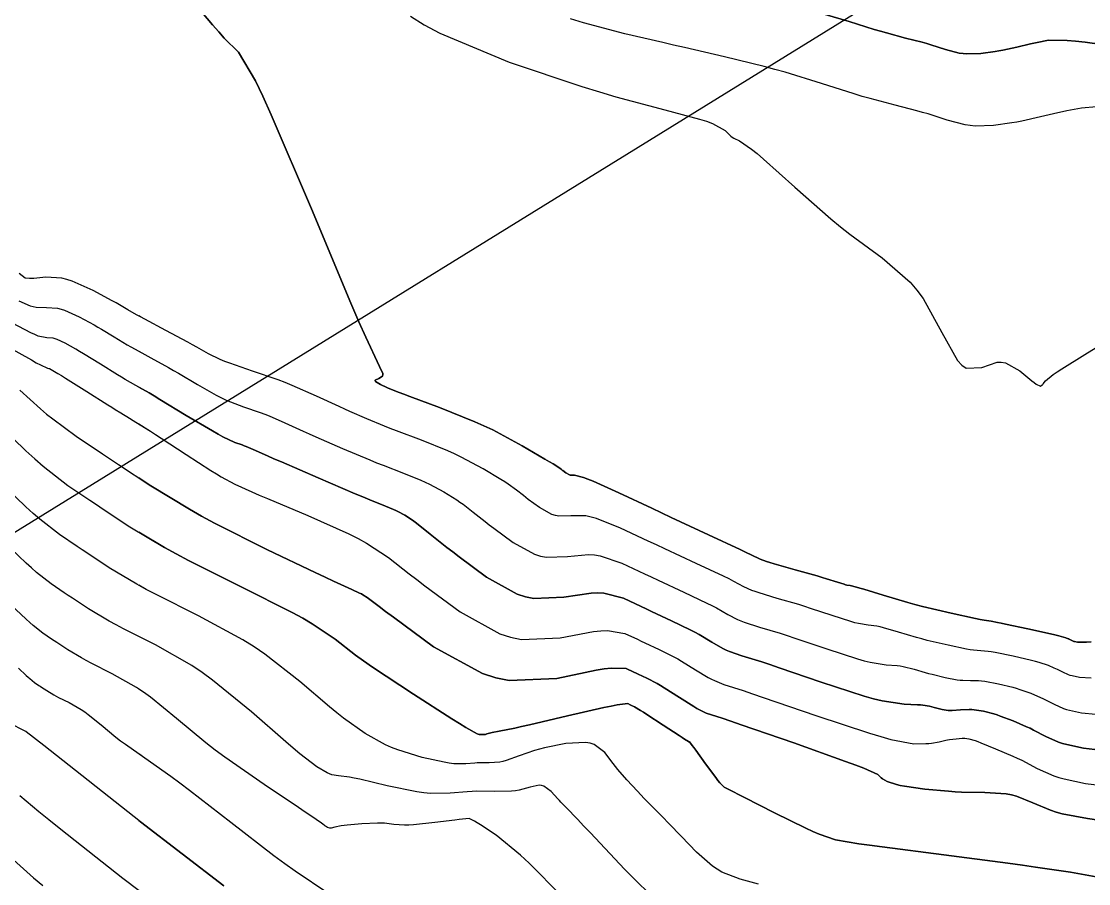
# Model space of a CAD drawing. Header units: metres. Extents: x 837475 to 838479, y 1189012 to 1191015.
# Drawn here: x 837819.78 to 837866.51, y 1190173.34 to 1190211.09 of the extents above; entities that cross this region are included whole.
import ezdxf

# ---------------------------------------------------------------- set-up
doc = ezdxf.new("R2010")
doc.units = ezdxf.units.M
doc.header["$LTSCALE"] = 0.3
for name, color, linetype in [('CORREDORVIA', 70, 'Continuous'), ('COTAS 10', 1, 'Continuous'), ('COTAS INT', 252, 'Continuous')]:
    doc.layers.add(name, color=color, linetype=linetype)

msp = doc.modelspace()

# ---------------------------------------------------------------- linework, layer by layer
at = {"layer": 'CORREDORVIA'}
msp.add_lwpolyline([(837910.67578, 1191000.96488), (838157.033, 1190996.193), (838237.174, 1190821.339), (838237.001, 1190602.875), (838240.0305, 1190437.1985), (838223.5365, 1190366.2715), (838212.196, 1190288.9195), (838227.642, 1189916.876), (838080.482, 1189451.8445), (837860.4834, 1189307.12351), (837593.19071, 1189234.39948), (837744.4868, 1189686.6093), (837750.277, 1189933.973), (837710.4905, 1190057.959), (837731.595, 1190134.414), (837885.383, 1190229.429), (837983.18356, 1190344.11971), (837817.55386, 1190502.18733), (837798.03286, 1190660.16958), (837963.57418, 1190795.98182)], close=True, dxfattribs=at)
at = {"layer": 'COTAS 10'}
for points in [[(837866.613, 1190183.916), (837866.408, 1190183.908), (837866.011, 1190183.906), (837865.893, 1190183.931), (837865.863, 1190183.939), (837865.835, 1190183.949), (837865.742, 1190183.99), (837865.656, 1190184.035), (837865.631, 1190184.047), (837865.605, 1190184.059), (837865.51, 1190184.1), (837865.195, 1190184.184), (837865.031, 1190184.223), (837864.834, 1190184.268), (837863.844, 1190184.49), (837862.863, 1190184.702), (837862.67, 1190184.742), (837862.513, 1190184.774), (837862.232, 1190184.821), (837861.93, 1190184.872), (837861.76, 1190184.907), (837861.552, 1190184.95), (837860.486, 1190185.18), (837859.231, 1190185.475), (837858.904, 1190185.56), (837858.585, 1190185.645), (837857.505, 1190185.965), (837856.661, 1190186.229), (837856.492, 1190186.279), (837856.349, 1190186.32), (837856.066, 1190186.385), (837855.918, 1190186.408), (837855.861, 1190186.422), (837855.798, 1190186.44), (837855.512, 1190186.532), (837855.027, 1190186.686), (837854.837, 1190186.742), (837854.624, 1190186.805), (837853.655, 1190187.079), (837852.736, 1190187.341), (837852.554, 1190187.395), (837852.404, 1190187.442), (837852.124, 1190187.542), (837851.734, 1190187.735), (837851.513, 1190187.84), (837851.244, 1190187.967), (837849.868, 1190188.611), (837848.236, 1190189.372), (837847.806, 1190189.572), (837847.386, 1190189.769), (837845.946, 1190190.442), (837844.809, 1190190.954), (837844.58, 1190191.049), (837844.387, 1190191.123), (837844.001, 1190191.222), (837843.856, 1190191.216), (837843.815, 1190191.224), (837843.774, 1190191.237), (837843.625, 1190191.319), (837843.492, 1190191.418), (837843.461, 1190191.442), (837843.432, 1190191.464), (837843.351, 1190191.529), (837843.061, 1190191.711), (837842.901, 1190191.808), (837842.706, 1190191.924), (837841.715, 1190192.507), (837840.42, 1190193.197), (837840.034, 1190193.381), (837839.635, 1190193.561), (837838.094, 1190194.183), (837836.784, 1190194.669), (837836.532, 1190194.763), (837836.326, 1190194.84), (837835.981, 1190194.969), (837835.888, 1190195.012), (837835.841, 1190195.034), (837835.785, 1190195.06), (837835.508, 1190195.189), (837835.291, 1190195.324), (837835.274, 1190195.354), (837835.274, 1190195.381), (837835.428, 1190195.449), (837835.599, 1190195.558), (837835.611, 1190195.611), (837835.607, 1190195.673), (837835.464, 1190195.977), (837834.859, 1190197.259), (837834.564, 1190197.937), (837834.214, 1190198.755), (837832.487, 1190202.877), (837830.727, 1190206.992), (837830.355, 1190207.806), (837830.033, 1190208.479), (837829.288, 1190209.732), (837828.667, 1190210.35), (837828.423, 1190210.622), (837828.148, 1190210.938), (837826.893, 1190212.443)], [(837826.893, 1190212.443), (837828.148, 1190210.938), (837828.423, 1190210.622), (837828.667, 1190210.35), (837829.288, 1190209.732), (837830.033, 1190208.479), (837830.355, 1190207.806), (837830.727, 1190206.992), (837832.487, 1190202.877), (837834.214, 1190198.755), (837834.564, 1190197.937), (837834.859, 1190197.259), (837835.464, 1190195.977), (837835.607, 1190195.673), (837835.611, 1190195.611), (837835.599, 1190195.558), (837835.428, 1190195.449), (837835.274, 1190195.381), (837835.274, 1190195.354), (837835.291, 1190195.324), (837835.508, 1190195.189), (837835.785, 1190195.06), (837835.841, 1190195.034), (837835.888, 1190195.012), (837835.981, 1190194.969), (837836.326, 1190194.84), (837836.532, 1190194.763), (837836.784, 1190194.669), (837838.094, 1190194.183), (837839.635, 1190193.561), (837840.034, 1190193.381), (837840.42, 1190193.197), (837841.715, 1190192.507), (837842.706, 1190191.924), (837842.901, 1190191.808), (837843.061, 1190191.711), (837843.351, 1190191.529), (837843.432, 1190191.464), (837843.461, 1190191.442), (837843.492, 1190191.418), (837843.625, 1190191.319), (837843.774, 1190191.237), (837843.815, 1190191.224), (837843.856, 1190191.216), (837844.001, 1190191.222), (837844.387, 1190191.123), (837844.58, 1190191.049), (837844.809, 1190190.954), (837845.946, 1190190.442), (837847.386, 1190189.769), (837847.806, 1190189.572), (837848.236, 1190189.372), (837849.868, 1190188.611), (837851.244, 1190187.967), (837851.513, 1190187.84), (837851.734, 1190187.735), (837852.124, 1190187.542), (837852.404, 1190187.442), (837852.554, 1190187.395), (837852.736, 1190187.341), (837853.655, 1190187.079), (837854.624, 1190186.805), (837854.837, 1190186.742), (837855.027, 1190186.686), (837855.512, 1190186.532), (837855.798, 1190186.44), (837855.861, 1190186.422), (837855.918, 1190186.408), (837856.066, 1190186.385), (837856.349, 1190186.32), (837856.492, 1190186.279), (837856.661, 1190186.229), (837857.505, 1190185.965), (837858.585, 1190185.645), (837858.904, 1190185.56), (837859.231, 1190185.475), (837860.486, 1190185.18), (837861.552, 1190184.95), (837861.76, 1190184.907), (837861.93, 1190184.872), (837862.232, 1190184.821), (837862.513, 1190184.774), (837862.67, 1190184.742), (837862.863, 1190184.702), (837863.844, 1190184.49), (837864.834, 1190184.268), (837865.031, 1190184.223), (837865.195, 1190184.184), (837865.51, 1190184.1), (837865.605, 1190184.059), (837865.631, 1190184.047), (837865.656, 1190184.035), (837865.742, 1190183.99), (837865.835, 1190183.949), (837865.863, 1190183.939), (837865.893, 1190183.931), (837866.011, 1190183.906), (837866.408, 1190183.908), (837866.613, 1190183.916)], [(837819.722, 1190194.944), (837820.628, 1190194.116), (837820.892, 1190193.895), (837821.162, 1190193.679), (837822.187, 1190192.93), (837823.335, 1190192.157), (837823.682, 1190191.925), (837824.042, 1190191.685), (837825.449, 1190190.754), (837827.139, 1190189.728), (837827.677, 1190189.428), (837828.246, 1190189.121), (837830.556, 1190187.957), (837832.649, 1190186.953), (837833.082, 1190186.748), (837833.452, 1190186.574), (837834.255, 1190186.207), (837834.593, 1190186.056), (837834.669, 1190186.018), (837834.737, 1190185.981), (837834.918, 1190185.862), (837835.444, 1190185.466), (837835.729, 1190185.254), (837836.075, 1190184.998), (837837.83, 1190183.706), (837839.965, 1190182.532), (837840.551, 1190182.35), (837841.134, 1190182.23), (837843.219, 1190182.316), (837844.946, 1190182.681), (837845.302, 1190182.738), (837845.606, 1190182.776), (837846.265, 1190182.753), (837846.595, 1190182.599), (837846.691, 1190182.554), (837846.79, 1190182.508), (837847.163, 1190182.334), (837847.618, 1190182.095), (837847.768, 1190182.008), (837847.928, 1190181.911), (837848.591, 1190181.489), (837849.216, 1190181.092), (837849.351, 1190181.011), (837849.471, 1190180.944), (837849.766, 1190180.807), (837850.468, 1190180.574), (837850.843, 1190180.445), (837851.298, 1190180.289), (837853.593, 1190179.494), (837855.867, 1190178.688), (837856.308, 1190178.525), (837856.666, 1190178.388), (837857.277, 1190178.111), (837857.387, 1190177.999), (837857.429, 1190177.966), (837857.476, 1190177.932), (837857.689, 1190177.806), (837858.091, 1190177.675), (837858.258, 1190177.64), (837858.449, 1190177.604), (837859.338, 1190177.477), (837860.376, 1190177.378), (837860.66, 1190177.36), (837860.943, 1190177.346), (837861.955, 1190177.329), (837862.889, 1190177.265), (837863.124, 1190177.222), (837863.348, 1190177.167), (837864.069, 1190176.877), (837864.832, 1190176.55), (837865.082, 1190176.472), (837865.348, 1190176.399), (837866.45, 1190176.183), (837867.442, 1190176.038)], [(837867.442, 1190176.038), (837866.45, 1190176.183), (837865.348, 1190176.399), (837865.082, 1190176.472), (837864.832, 1190176.55), (837864.069, 1190176.877), (837863.348, 1190177.167), (837863.124, 1190177.222), (837862.889, 1190177.265), (837861.955, 1190177.329), (837860.943, 1190177.346), (837860.66, 1190177.36), (837860.376, 1190177.378), (837859.338, 1190177.477), (837858.449, 1190177.604), (837858.258, 1190177.64), (837858.091, 1190177.675), (837857.689, 1190177.806), (837857.476, 1190177.932), (837857.429, 1190177.966), (837857.387, 1190177.999), (837857.277, 1190178.111), (837856.666, 1190178.388), (837856.308, 1190178.525), (837855.867, 1190178.688), (837853.593, 1190179.494), (837851.298, 1190180.289), (837850.843, 1190180.445), (837850.468, 1190180.574), (837849.766, 1190180.807), (837849.471, 1190180.944), (837849.351, 1190181.011), (837849.216, 1190181.092), (837848.591, 1190181.489), (837847.928, 1190181.911), (837847.768, 1190182.008), (837847.618, 1190182.095), (837847.163, 1190182.334), (837846.79, 1190182.508), (837846.691, 1190182.554), (837846.595, 1190182.599), (837846.265, 1190182.753), (837845.606, 1190182.776), (837845.302, 1190182.738), (837844.946, 1190182.681), (837843.219, 1190182.316), (837841.134, 1190182.23), (837840.551, 1190182.35), (837839.965, 1190182.532), (837837.83, 1190183.706), (837836.075, 1190184.998), (837835.729, 1190185.254), (837835.444, 1190185.466), (837834.918, 1190185.862), (837834.737, 1190185.981), (837834.669, 1190186.018), (837834.593, 1190186.056), (837834.255, 1190186.207), (837833.452, 1190186.574), (837833.082, 1190186.748), (837832.649, 1190186.953), (837830.556, 1190187.957), (837828.246, 1190189.121), (837827.677, 1190189.428), (837827.139, 1190189.728), (837825.449, 1190190.754), (837824.92346, 1190191.10175)], [(837819.665, 1190182.766), (837819.997, 1190182.448), (837820.076, 1190182.378), (837820.149, 1190182.314), (837820.363, 1190182.146), (837820.553, 1190182.018), (837820.611, 1190181.979), (837820.671, 1190181.939), (837820.904, 1190181.785), (837821.204, 1190181.605), (837821.306, 1190181.55), (837821.416, 1190181.491), (837821.879, 1190181.26), (837822.407, 1190180.959), (837822.557, 1190180.857), (837822.71, 1190180.747), (837823.277, 1190180.284), (837823.922, 1190179.749), (837824.125, 1190179.595), (837824.338, 1190179.437), (837825.191, 1190178.842), (837826.327, 1190178.036), (837826.718, 1190177.745), (837827.142, 1190177.424), (837828.95, 1190176.021), (837830.839, 1190174.572), (837831.315, 1190174.223), (837831.77, 1190173.896), (837833.244, 1190172.904)], [(837824.92346, 1190179.02862), (837825.191, 1190178.842), (837826.327, 1190178.036), (837826.718, 1190177.745), (837827.142, 1190177.424), (837828.95, 1190176.021), (837830.839, 1190174.572), (837831.315, 1190174.223), (837831.77, 1190173.896), (837833.244, 1190172.904)]]:
    msp.add_lwpolyline(points, dxfattribs=at)
at = {"layer": 'COTAS INT'}
for points in [[(837836.821, 1190211.312), (837837.423, 1190210.936), (837838.098, 1190210.568), (837841.14, 1190209.302), (837844.324, 1190208.241), (837845.088, 1190208.002), (837845.801, 1190207.787), (837847.954, 1190207.207), (837849.466, 1190206.81), (837849.775, 1190206.71), (837850.038, 1190206.614), (837850.59, 1190206.305), (837850.836, 1190206.064), (837850.905, 1190206.012), (837850.975, 1190205.966), (837851.228, 1190205.851), (837851.754, 1190205.496), (837851.996, 1190205.299), (837852.278, 1190205.059), (837853.645, 1190203.833), (837855.226, 1190202.441), (837855.645, 1190202.095), (837856.055, 1190201.768), (837857.466, 1190200.728), (837858.693, 1190199.664), (837858.986, 1190199.321), (837859.26, 1190198.957), (837860.082, 1190197.465), (837860.771, 1190196.238), (837860.961, 1190196.041), (837861.15, 1190195.905), (837861.829, 1190195.928), (837862.497, 1190196.165), (837862.679, 1190196.163), (837862.859, 1190196.133), (837863.499, 1190195.782), (837864.021, 1190195.352), (837864.126, 1190195.272), (837864.214, 1190195.209), (837864.392, 1190195.12), (837864.469, 1190195.169), (837864.493, 1190195.191), (837864.519, 1190195.218), (837864.623, 1190195.35), (837864.955, 1190195.623), (837865.124, 1190195.739), (837865.327, 1190195.872), (837866.337, 1190196.501), (837867.398, 1190197.153)], [(837836.821, 1190211.312), (837837.423, 1190210.936), (837838.098, 1190210.568), (837841.14, 1190209.302), (837844.324, 1190208.241), (837845.088, 1190208.002), (837845.801, 1190207.787), (837847.954, 1190207.207), (837849.466, 1190206.81), (837849.775, 1190206.71), (837850.038, 1190206.614), (837850.59, 1190206.305), (837850.836, 1190206.064), (837850.905, 1190206.012), (837850.975, 1190205.966), (837851.228, 1190205.851), (837851.754, 1190205.496), (837851.996, 1190205.299), (837852.278, 1190205.059), (837853.645, 1190203.833), (837855.226, 1190202.441), (837855.645, 1190202.095), (837856.055, 1190201.768), (837857.466, 1190200.728), (837858.693, 1190199.664), (837858.986, 1190199.321), (837859.26, 1190198.957), (837860.082, 1190197.465), (837860.771, 1190196.238), (837860.961, 1190196.041), (837861.15, 1190195.905), (837861.829, 1190195.928), (837862.497, 1190196.165), (837862.679, 1190196.163), (837862.859, 1190196.133), (837863.499, 1190195.782), (837864.021, 1190195.352), (837864.126, 1190195.272), (837864.214, 1190195.209), (837864.392, 1190195.12), (837864.469, 1190195.169), (837864.493, 1190195.191), (837864.519, 1190195.218), (837864.623, 1190195.35), (837864.955, 1190195.623), (837865.124, 1190195.739), (837865.327, 1190195.872), (837866.337, 1190196.501), (837867.398, 1190197.153)], [(837866.855, 1190207.344), (837866.189, 1190207.289), (837865.552, 1190207.166), (837865.361, 1190207.125), (837865.163, 1190207.081), (837864.395, 1190206.9), (837863.587, 1190206.721), (837863.364, 1190206.678), (837863.141, 1190206.639), (837862.338, 1190206.524), (837861.539, 1190206.503), (837861.319, 1190206.523), (837861.099, 1190206.555), (837860.309, 1190206.761), (837859.481, 1190207.031), (837859.237, 1190207.103), (837858.988, 1190207.173), (837858.036, 1190207.416), (837856.937, 1190207.704), (837856.596, 1190207.803), (837856.238, 1190207.91), (837854.81, 1190208.366), (837853.226, 1190208.857), (837852.77, 1190208.985), (837852.307, 1190209.111), (837850.57, 1190209.538), (837848.814, 1190209.939), (837848.339, 1190210.048), (837847.868, 1190210.157), (837846.206, 1190210.543), (837844.389, 1190211.024), (837843.821, 1190211.192)], [(837866.855, 1190207.344), (837866.189, 1190207.289), (837865.552, 1190207.166), (837865.361, 1190207.125), (837865.163, 1190207.081), (837864.395, 1190206.9), (837863.587, 1190206.721), (837863.364, 1190206.678), (837863.141, 1190206.639), (837862.338, 1190206.524), (837861.539, 1190206.503), (837861.319, 1190206.523), (837861.099, 1190206.555), (837860.309, 1190206.761), (837859.481, 1190207.031), (837859.237, 1190207.103), (837858.988, 1190207.173), (837858.036, 1190207.416), (837856.937, 1190207.704), (837856.596, 1190207.803), (837856.238, 1190207.91), (837854.81, 1190208.366), (837853.226, 1190208.857), (837852.77, 1190208.985), (837852.307, 1190209.111), (837850.57, 1190209.538), (837848.814, 1190209.939), (837848.339, 1190210.048), (837847.868, 1190210.157), (837846.206, 1190210.543), (837844.389, 1190211.024), (837843.821, 1190211.192)], [(837854.367, 1190211.561), (837856.022, 1190211.085), (837857.117, 1190210.735), (837857.391, 1190210.652), (837857.653, 1190210.577), (837858.495, 1190210.356), (837859.224, 1190210.17), (837859.415, 1190210.116), (837859.602, 1190210.061), (837860.237, 1190209.854), (837860.842, 1190209.696), (837861.011, 1190209.672), (837861.18, 1190209.657), (837861.792, 1190209.673), (837862.407, 1190209.761), (837862.578, 1190209.791), (837862.749, 1190209.823), (837863.368, 1190209.961), (837863.957, 1190210.1), (837864.108, 1190210.133), (837864.255, 1190210.164), (837864.743, 1190210.259), (837865.571, 1190210.252), (837865.932, 1190210.219), (837866.35, 1190210.173), (837868.336, 1190209.894)], [(837868.336, 1190209.894), (837866.35, 1190210.173), (837865.932, 1190210.219), (837865.571, 1190210.252), (837864.743, 1190210.259), (837864.255, 1190210.164), (837864.108, 1190210.133), (837863.957, 1190210.1), (837863.368, 1190209.961), (837862.749, 1190209.823), (837862.578, 1190209.791), (837862.407, 1190209.761), (837861.792, 1190209.673), (837861.18, 1190209.657), (837861.011, 1190209.672), (837860.842, 1190209.696), (837860.237, 1190209.854), (837859.602, 1190210.061), (837859.415, 1190210.116), (837859.224, 1190210.17), (837858.495, 1190210.356), (837857.653, 1190210.577), (837857.391, 1190210.652), (837857.117, 1190210.735), (837856.022, 1190211.085), (837854.367, 1190211.561)], [(837866.615, 1190182.334), (837866.099, 1190182.362), (837865.778, 1190182.428), (837865.697, 1190182.451), (837865.62, 1190182.477), (837865.37, 1190182.588), (837865.136, 1190182.711), (837865.068, 1190182.743), (837864.999, 1190182.775), (837864.741, 1190182.886), (837864.342, 1190183.013), (837864.185, 1190183.055), (837864.008, 1190183.1), (837863.198, 1190183.288), (837862.408, 1190183.451), (837862.243, 1190183.481), (837862.102, 1190183.504), (837861.784, 1190183.529), (837861.465, 1190183.555), (837861.321, 1190183.578), (837861.154, 1190183.608), (837860.354, 1190183.772), (837859.44, 1190183.987), (837859.202, 1190184.049), (837858.969, 1190184.111), (837858.183, 1190184.344), (837857.526, 1190184.537), (837857.375, 1190184.573), (837857.238, 1190184.603), (837856.854, 1190184.652), (837856.433, 1190184.719), (837856.271, 1190184.759), (837856.09, 1190184.81), (837855.276, 1190185.073), (837854.335, 1190185.387), (837854.075, 1190185.47), (837853.815, 1190185.55), (837852.877, 1190185.825), (837852.083, 1190186.062), (837851.913, 1190186.119), (837851.766, 1190186.172), (837851.418, 1190186.331), (837850.972, 1190186.571), (837850.764, 1190186.674), (837850.519, 1190186.793), (837849.327, 1190187.356), (837847.947, 1190187.999), (837847.583, 1190188.169), (837847.228, 1190188.335), (837846.01, 1190188.904), (837844.968, 1190189.319), (837844.724, 1190189.387), (837844.499, 1190189.435), (837843.845, 1190189.441), (837843.311, 1190189.419), (837843.162, 1190189.45), (837843.013, 1190189.496), (837842.466, 1190189.797), (837841.977, 1190190.16), (837841.864, 1190190.247), (837841.759, 1190190.327), (837841.46, 1190190.565), (837841.091, 1190190.828), (837840.943, 1190190.924), (837840.775, 1190191.03), (837840, 1190191.495), (837839.035, 1190192.009), (837838.747, 1190192.146), (837838.45, 1190192.28), (837837.302, 1190192.744), (837836.202, 1190193.159), (837835.934, 1190193.263), (837835.683, 1190193.362), (837834.913, 1190193.68), (837834.171, 1190194.007), (837833.938, 1190194.112), (837833.694, 1190194.224), (837832.712, 1190194.678), (837831.635, 1190195.149), (837831.331, 1190195.27), (837831.025, 1190195.387), (837829.896, 1190195.779), (837828.905, 1190196.117), (837828.685, 1190196.2), (837828.488, 1190196.279), (837827.976, 1190196.528), (837827.472, 1190196.819), (837827.282, 1190196.924), (837827.069, 1190197.041), (837826.115, 1190197.552), (837825.191, 1190198.046), (837824.997, 1190198.152), (837824.83, 1190198.244), (837824.446, 1190198.464), (837824.086, 1190198.673), (837823.933, 1190198.758), (837823.756, 1190198.856), (837822.925, 1190199.307), (837822.011, 1190199.717), (837821.782, 1190199.789), (837821.563, 1190199.843), (837820.858, 1190199.887), (837820.331, 1190199.835), (837820.225, 1190199.828), (837820.136, 1190199.825), (837819.956, 1190199.842), (837819.691, 1190200.042)], [(837819.678, 1190198.858), (837820.166, 1190198.637), (837820.297, 1190198.6), (837820.426, 1190198.572), (837820.88, 1190198.557), (837821.369, 1190198.527), (837821.521, 1190198.49), (837821.68, 1190198.44), (837822.315, 1190198.155), (837822.965, 1190197.796), (837823.134, 1190197.699), (837823.297, 1190197.604), (837823.848, 1190197.269), (837824.411, 1190196.93), (837824.582, 1190196.831), (837824.76, 1190196.73), (837825.458, 1190196.35), (837826.221, 1190195.932), (837826.439, 1190195.807), (837826.661, 1190195.679), (837827.49, 1190195.182), (837828.318, 1190194.717), (837828.539, 1190194.608), (837828.757, 1190194.507), (837829.515, 1190194.216), (837830.24, 1190193.964), (837830.436, 1190193.889), (837830.632, 1190193.811), (837831.323, 1190193.509), (837832.123, 1190193.144), (837832.388, 1190193.026), (837832.67, 1190192.901), (837833.844, 1190192.391), (837835.041, 1190191.885), (837835.337, 1190191.764), (837835.619, 1190191.65), (837836.51, 1190191.304), (837837.265, 1190190.999), (837837.46, 1190190.911), (837837.65, 1190190.821), (837838.284, 1190190.483), (837838.843, 1190190.136), (837838.986, 1190190.04), (837839.122, 1190189.944), (837839.569, 1190189.601), (837840.086, 1190189.19), (837840.266, 1190189.052), (837840.463, 1190188.902), (837841.307, 1190188.274), (837842.251, 1190187.755), (837842.509, 1190187.675), (837842.767, 1190187.622), (837843.689, 1190187.659), (837844.611, 1190187.746), (837844.869, 1190187.725), (837845.128, 1190187.683), (837846.073, 1190187.367), (837847.069, 1190186.901), (837847.36, 1190186.765), (837847.658, 1190186.626), (837848.786, 1190186.1), (837849.794, 1190185.618), (837850.015, 1190185.507), (837850.211, 1190185.406), (837850.711, 1190185.121), (837851.129, 1190184.902), (837851.273, 1190184.842), (837851.43, 1190184.782), (837852.099, 1190184.57), (837853.006, 1190184.296), (837853.313, 1190184.198), (837853.644, 1190184.089), (837855.039, 1190183.614), (837856.383, 1190183.18), (837856.681, 1190183.097), (837856.947, 1190183.029), (837857.643, 1190182.92), (837858.126, 1190182.887), (837858.258, 1190182.868), (837858.39, 1190182.844), (837858.861, 1190182.723), (837859.354, 1190182.577), (837859.5, 1190182.538), (837859.649, 1190182.5), (837860.222, 1190182.365), (837860.757, 1190182.265), (837860.883, 1190182.249), (837860.999, 1190182.238), (837861.337, 1190182.237), (837861.691, 1190182.233), (837861.816, 1190182.219), (837861.954, 1190182.2), (837862.553, 1190182.086), (837863.182, 1190181.932), (837863.34, 1190181.888), (837863.49, 1190181.842), (837863.972, 1190181.673), (837864.393, 1190181.492), (837864.505, 1190181.439), (837864.616, 1190181.386), (837864.998, 1190181.187), (837865.406, 1190181.005), (837865.532, 1190180.963), (837865.663, 1190180.924), (837866.187, 1190180.817), (837866.822, 1190180.76)], [(837866.615, 1190182.334), (837866.099, 1190182.362), (837865.778, 1190182.428), (837865.697, 1190182.451), (837865.62, 1190182.477), (837865.37, 1190182.588), (837865.136, 1190182.711), (837865.068, 1190182.743), (837864.999, 1190182.775), (837864.741, 1190182.886), (837864.342, 1190183.013), (837864.185, 1190183.055), (837864.008, 1190183.1), (837863.198, 1190183.288), (837862.408, 1190183.451), (837862.243, 1190183.481), (837862.102, 1190183.504), (837861.784, 1190183.529), (837861.465, 1190183.555), (837861.321, 1190183.578), (837861.154, 1190183.608), (837860.354, 1190183.772), (837859.44, 1190183.987), (837859.202, 1190184.049), (837858.969, 1190184.111), (837858.183, 1190184.344), (837857.526, 1190184.537), (837857.375, 1190184.573), (837857.238, 1190184.603), (837856.854, 1190184.652), (837856.433, 1190184.719), (837856.271, 1190184.759), (837856.09, 1190184.81), (837855.276, 1190185.073), (837854.335, 1190185.387), (837854.075, 1190185.47), (837853.815, 1190185.55), (837852.877, 1190185.825), (837852.083, 1190186.062), (837851.913, 1190186.119), (837851.766, 1190186.172), (837851.418, 1190186.331), (837850.972, 1190186.571), (837850.764, 1190186.674), (837850.519, 1190186.793), (837849.327, 1190187.356), (837847.947, 1190187.999), (837847.583, 1190188.169), (837847.228, 1190188.335), (837846.01, 1190188.904), (837844.968, 1190189.319), (837844.724, 1190189.387), (837844.499, 1190189.435), (837843.845, 1190189.441), (837843.311, 1190189.419), (837843.162, 1190189.45), (837843.013, 1190189.496), (837842.466, 1190189.797), (837841.977, 1190190.16), (837841.864, 1190190.247), (837841.759, 1190190.327), (837841.46, 1190190.565), (837841.091, 1190190.828), (837840.943, 1190190.924), (837840.775, 1190191.03), (837840, 1190191.495), (837839.035, 1190192.009), (837838.747, 1190192.146), (837838.45, 1190192.28), (837837.302, 1190192.744), (837836.202, 1190193.159), (837835.934, 1190193.263), (837835.683, 1190193.362), (837834.913, 1190193.68), (837834.171, 1190194.007), (837833.938, 1190194.112), (837833.694, 1190194.224), (837832.712, 1190194.678), (837831.635, 1190195.149), (837831.331, 1190195.27), (837831.025, 1190195.387), (837829.896, 1190195.779), (837828.905, 1190196.117), (837828.685, 1190196.2), (837828.488, 1190196.279), (837827.976, 1190196.528), (837827.472, 1190196.819), (837827.282, 1190196.924), (837827.069, 1190197.041), (837826.115, 1190197.552), (837825.191, 1190198.046), (837824.997, 1190198.152), (837824.92346, 1190198.19251)], [(837867.028, 1190179.186), (837866.275, 1190179.272), (837865.549, 1190179.421), (837865.366, 1190179.474), (837865.191, 1190179.533), (837864.626, 1190179.785), (837864.096, 1190180.062), (837863.943, 1190180.136), (837863.787, 1190180.208), (837863.203, 1190180.459), (837862.638, 1190180.672), (837862.495, 1190180.72), (837862.357, 1190180.764), (837861.907, 1190180.885), (837861.5, 1190180.949), (837861.389, 1190180.958), (837861.279, 1190180.962), (837860.89, 1190180.945), (837860.533, 1190180.92), (837860.444, 1190180.92), (837860.36, 1190180.923), (837860.09, 1190180.957), (837859.858, 1190181.012), (837859.797, 1190181.027), (837859.739, 1190181.043), (837859.539, 1190181.102), (837859.254, 1190181.152), (837859.141, 1190181.162), (837859.014, 1190181.171), (837858.431, 1190181.188), (837857.462, 1190181.34), (837857.091, 1190181.434), (837856.675, 1190181.55), (837854.803, 1190182.156), (837852.953, 1190182.791), (837852.551, 1190182.925), (837852.198, 1190183.042), (837851.321, 1190183.316), (837850.777, 1190183.503), (837850.632, 1190183.565), (837850.491, 1190183.632), (837850.005, 1190183.91), (837849.45, 1190184.241), (837849.266, 1190184.341), (837849.069, 1190184.444), (837848.245, 1190184.845), (837847.368, 1190185.254), (837847.137, 1190185.362), (837846.911, 1190185.467), (837846.137, 1190185.829), (837845.287, 1190186.047), (837845.013, 1190186.063), (837844.722, 1190186.058), (837843.532, 1190185.878), (837842.223, 1190185.825), (837841.857, 1190185.9), (837841.489, 1190186.014), (837840.148, 1190186.752), (837838.948, 1190187.644), (837838.669, 1190187.856), (837838.412, 1190188.053), (837837.678, 1190188.638), (837837.153, 1190189.061), (837837.028, 1190189.156), (837836.912, 1190189.242), (837836.568, 1190189.471), (837836.264, 1190189.633), (837836.174, 1190189.676), (837836.08, 1190189.718), (837835.718, 1190189.864), (837835.036, 1190190.14), (837834.74, 1190190.264), (837834.398, 1190190.408), (837832.776, 1190191.102), (837831.169, 1190191.796), (837830.837, 1190191.94), (837830.553, 1190192.064), (837829.934, 1190192.34), (837829.628, 1190192.473), (837829.542, 1190192.508), (837829.454, 1190192.541), (837829.133, 1190192.653), (837828.609, 1190192.898), (837828.393, 1190193.015), (837828.147, 1190193.154), (837827.005, 1190193.837), (837825.85, 1190194.538), (837825.597, 1190194.69), (837825.373, 1190194.823), (837824.8, 1190195.148), (837824.328, 1190195.414), (837824.167, 1190195.51), (837823.992, 1190195.615), (837823.25, 1190196.075), (837822.509, 1190196.534), (837822.335, 1190196.64), (837822.174, 1190196.736), (837821.705, 1190197.003), (837821.35, 1190197.162), (837821.261, 1190197.19), (837821.176, 1190197.211), (837820.902, 1190197.228), (837820.521, 1190197.309), (837820.368, 1190197.371), (837820.195, 1190197.449), (837819.401, 1190197.873)], [(837819.123, 1190196.888), (837820.225, 1190196.261), (837820.44, 1190196.142), (837820.616, 1190196.047), (837820.924, 1190195.899), (837820.982, 1190195.895), (837821, 1190195.891), (837821.019, 1190195.885), (837821.095, 1190195.851), (837821.383, 1190195.676), (837821.536, 1190195.58), (837821.721, 1190195.465), (837822.652, 1190194.88), (837823.574, 1190194.301), (837823.752, 1190194.189), (837823.897, 1190194.099), (837824.143, 1190193.946), (837824.261, 1190193.876), (837824.325, 1190193.836), (837824.403, 1190193.789), (837824.8, 1190193.546), (837825.433, 1190193.147), (837825.66, 1190193), (837825.91, 1190192.839), (837827, 1190192.125), (837828.078, 1190191.43), (837828.32, 1190191.279), (837828.538, 1190191.147), (837829.124, 1190190.823), (837829.873, 1190190.488), (837830.195, 1190190.35), (837830.567, 1190190.192), (837832.32, 1190189.456), (837834.127, 1190188.647), (837834.532, 1190188.443), (837834.895, 1190188.247), (837835.863, 1190187.611), (837836.767, 1190186.893), (837837.09, 1190186.646), (837837.445, 1190186.377), (837838.989, 1190185.229), (837840.727, 1190184.273), (837841.204, 1190184.125), (837841.678, 1190184.027), (837843.376, 1190184.097), (837844.834, 1190184.37), (837845.158, 1190184.4), (837845.447, 1190184.412), (837846.201, 1190184.291), (837846.753, 1190184.033), (837846.914, 1190183.958), (837847.079, 1190183.881), (837847.704, 1190183.59), (837848.343, 1190183.269), (837848.517, 1190183.174), (837848.689, 1190183.076), (837849.298, 1190182.7), (837849.853, 1190182.362), (837849.992, 1190182.288), (837850.124, 1190182.223), (837850.543, 1190182.061), (837851.389, 1190181.788), (837851.789, 1190181.653), (837852.261, 1190181.492), (837854.566, 1190180.697), (837856.912, 1190179.92), (837857.409, 1190179.772), (837857.841, 1190179.652), (837858.854, 1190179.459), (837859.379, 1190179.469), (837859.504, 1190179.477), (837859.62, 1190179.488), (837859.963, 1190179.546), (837860.25, 1190179.612), (837860.329, 1190179.627), (837860.409, 1190179.641), (837860.7, 1190179.682), (837860.963, 1190179.703), (837861.026, 1190179.704), (837861.085, 1190179.703), (837861.262, 1190179.683), (837861.531, 1190179.596), (837861.649, 1190179.553), (837861.785, 1190179.501), (837862.433, 1190179.245), (837863.181, 1190178.924), (837863.38, 1190178.832), (837863.576, 1190178.737), (837864.254, 1190178.383), (837864.977, 1190178.06), (837865.2, 1190177.986), (837865.434, 1190177.918), (837866.362, 1190177.727), (837867.235, 1190177.612)], [(837824.92346, 1190196.64101), (837825.458, 1190196.35), (837826.221, 1190195.932), (837826.439, 1190195.807), (837826.661, 1190195.679), (837827.49, 1190195.182), (837828.318, 1190194.717), (837828.539, 1190194.608), (837828.757, 1190194.507), (837829.515, 1190194.216), (837830.24, 1190193.964), (837830.436, 1190193.889), (837830.632, 1190193.811), (837831.323, 1190193.509), (837832.123, 1190193.144), (837832.388, 1190193.026), (837832.67, 1190192.901), (837833.844, 1190192.391), (837835.041, 1190191.885), (837835.337, 1190191.764), (837835.619, 1190191.65), (837836.51, 1190191.304), (837837.265, 1190190.999), (837837.46, 1190190.911), (837837.65, 1190190.821), (837838.284, 1190190.483), (837838.843, 1190190.136), (837838.986, 1190190.04), (837839.122, 1190189.944), (837839.569, 1190189.601), (837840.086, 1190189.19), (837840.266, 1190189.052), (837840.463, 1190188.902), (837841.307, 1190188.274), (837842.251, 1190187.755), (837842.509, 1190187.675), (837842.767, 1190187.622), (837843.689, 1190187.659), (837844.611, 1190187.746), (837844.869, 1190187.725), (837845.128, 1190187.683), (837846.073, 1190187.367), (837847.069, 1190186.901), (837847.36, 1190186.765), (837847.658, 1190186.626), (837848.786, 1190186.1), (837849.794, 1190185.618), (837850.015, 1190185.507), (837850.211, 1190185.406), (837850.711, 1190185.121), (837851.129, 1190184.902), (837851.273, 1190184.842), (837851.43, 1190184.782), (837852.099, 1190184.57), (837853.006, 1190184.296), (837853.313, 1190184.198), (837853.644, 1190184.089), (837855.039, 1190183.614), (837856.383, 1190183.18), (837856.681, 1190183.097), (837856.947, 1190183.029), (837857.643, 1190182.92), (837858.126, 1190182.887), (837858.258, 1190182.868), (837858.39, 1190182.844), (837858.861, 1190182.723), (837859.354, 1190182.577), (837859.5, 1190182.538), (837859.649, 1190182.5), (837860.222, 1190182.365), (837860.757, 1190182.265), (837860.883, 1190182.249), (837860.999, 1190182.238), (837861.337, 1190182.237), (837861.691, 1190182.233), (837861.816, 1190182.219), (837861.954, 1190182.2), (837862.553, 1190182.086), (837863.182, 1190181.932), (837863.34, 1190181.888), (837863.49, 1190181.842), (837863.972, 1190181.673), (837864.393, 1190181.492), (837864.505, 1190181.439), (837864.616, 1190181.386), (837864.998, 1190181.187), (837865.406, 1190181.005), (837865.532, 1190180.963), (837865.663, 1190180.924), (837866.187, 1190180.817), (837866.822, 1190180.76)], [(837824.92346, 1190195.07798), (837825.373, 1190194.823), (837825.597, 1190194.69), (837825.85, 1190194.538), (837827.005, 1190193.837), (837828.147, 1190193.154), (837828.393, 1190193.015), (837828.609, 1190192.898), (837829.133, 1190192.653), (837829.454, 1190192.541), (837829.542, 1190192.508), (837829.628, 1190192.473), (837829.934, 1190192.34), (837830.553, 1190192.064), (837830.837, 1190191.94), (837831.169, 1190191.796), (837832.776, 1190191.102), (837834.398, 1190190.408), (837834.74, 1190190.264), (837835.036, 1190190.14), (837835.718, 1190189.864), (837836.08, 1190189.718), (837836.174, 1190189.676), (837836.264, 1190189.633), (837836.568, 1190189.471), (837836.912, 1190189.242), (837837.028, 1190189.156), (837837.153, 1190189.061), (837837.678, 1190188.638), (837838.412, 1190188.053), (837838.669, 1190187.856), (837838.948, 1190187.644), (837840.148, 1190186.752), (837841.489, 1190186.014), (837841.857, 1190185.9), (837842.223, 1190185.825), (837843.532, 1190185.878), (837844.722, 1190186.058), (837845.013, 1190186.063), (837845.287, 1190186.047), (837846.137, 1190185.829), (837846.911, 1190185.467), (837847.137, 1190185.362), (837847.368, 1190185.254), (837848.245, 1190184.845), (837849.069, 1190184.444), (837849.266, 1190184.341), (837849.45, 1190184.241), (837850.005, 1190183.91), (837850.491, 1190183.632), (837850.632, 1190183.565), (837850.777, 1190183.503), (837851.321, 1190183.316), (837852.198, 1190183.042), (837852.551, 1190182.925), (837852.953, 1190182.791), (837854.803, 1190182.156), (837856.675, 1190181.55), (837857.091, 1190181.434), (837857.462, 1190181.34), (837858.431, 1190181.188), (837859.014, 1190181.171), (837859.141, 1190181.162), (837859.254, 1190181.152), (837859.539, 1190181.102), (837859.739, 1190181.043), (837859.797, 1190181.027), (837859.858, 1190181.012), (837860.09, 1190180.957), (837860.36, 1190180.923), (837860.444, 1190180.92), (837860.533, 1190180.92), (837860.89, 1190180.945), (837861.279, 1190180.962), (837861.389, 1190180.958), (837861.5, 1190180.949), (837861.907, 1190180.885), (837862.357, 1190180.764), (837862.495, 1190180.72), (837862.638, 1190180.672), (837863.203, 1190180.459), (837863.787, 1190180.208), (837863.943, 1190180.136), (837864.096, 1190180.062), (837864.626, 1190179.785), (837865.191, 1190179.533), (837865.366, 1190179.474), (837865.549, 1190179.421), (837866.275, 1190179.272), (837867.028, 1190179.186)], [(837818.316, 1190193.883), (837819.985, 1190192.291), (837820.38, 1190191.935), (837820.746, 1190191.617), (837821.823, 1190190.773), (837822.779, 1190190.129), (837823.068, 1190189.936), (837823.368, 1190189.736), (837824.54, 1190188.96), (837826.046, 1190188.058), (837826.556, 1190187.779), (837827.106, 1190187.486), (837829.431, 1190186.323), (837831.633, 1190185.214), (837832.105, 1190184.955), (837832.518, 1190184.718), (837833.516, 1190184.037), (837834.414, 1190183.337), (837834.763, 1190183.089), (837835.157, 1190182.816), (837836.945, 1190181.633), (837838.635, 1190180.55), (837838.967, 1190180.341), (837839.24, 1190180.172), (837839.735, 1190179.888), (837839.831, 1190179.866), (837839.853, 1190179.863), (837839.873, 1190179.86), (837839.925, 1190179.859), (837839.964, 1190179.863), (837840.027, 1190179.863), (837840.072, 1190179.867), (837840.1, 1190179.873), (837840.156, 1190179.894), (837840.276, 1190179.926), (837840.331, 1190179.938), (837840.395, 1190179.951), (837840.704, 1190180.007), (837841.386, 1190180.148), (837841.685, 1190180.216), (837842.033, 1190180.295), (837843.687, 1190180.682), (837845.288, 1190181.048), (837845.603, 1190181.113), (837845.861, 1190181.163), (837846.329, 1190181.216), (837846.437, 1190181.165), (837846.468, 1190181.151), (837846.5, 1190181.136), (837846.622, 1190181.079), (837846.893, 1190180.92), (837847.019, 1190180.841), (837847.167, 1190180.747), (837847.885, 1190180.278), (837848.578, 1190179.822), (837848.711, 1190179.734), (837848.818, 1190179.664), (837848.988, 1190179.553), (837848.995, 1190179.55), (837848.998, 1190179.549), (837849.003, 1190179.547), (837849.026, 1190179.54), (837849.151, 1190179.387), (837849.22, 1190179.295), (837849.304, 1190179.18), (837849.733, 1190178.584), (837850.179, 1190177.978), (837850.274, 1190177.857), (837850.357, 1190177.756), (837850.556, 1190177.56), (837850.964, 1190177.35), (837851.18, 1190177.24), (837851.44, 1190177.107), (837852.749, 1190176.44), (837854.132, 1190175.763), (837854.438, 1190175.624), (837854.71, 1190175.507), (837855.417, 1190175.257), (837856.443, 1190175.086), (837856.916, 1190175.018), (837857.472, 1190174.942), (837860.161, 1190174.591), (837862.975, 1190174.227), (837863.608, 1190174.142), (837864.178, 1190174.064), (837865.71, 1190173.84), (837866.838, 1190173.639)], [(837824.92346, 1190193.46818), (837825.433, 1190193.147), (837825.66, 1190193), (837825.91, 1190192.839), (837827, 1190192.125), (837828.078, 1190191.43), (837828.32, 1190191.279), (837828.538, 1190191.147), (837829.124, 1190190.823), (837829.873, 1190190.488), (837830.195, 1190190.35), (837830.567, 1190190.192), (837832.32, 1190189.456), (837834.127, 1190188.647), (837834.532, 1190188.443), (837834.895, 1190188.247), (837835.863, 1190187.611), (837836.767, 1190186.893), (837837.09, 1190186.646), (837837.445, 1190186.377), (837838.989, 1190185.229), (837840.727, 1190184.273), (837841.204, 1190184.125), (837841.678, 1190184.027), (837843.376, 1190184.097), (837844.834, 1190184.37), (837845.158, 1190184.4), (837845.447, 1190184.412), (837846.201, 1190184.291), (837846.753, 1190184.033), (837846.914, 1190183.958), (837847.079, 1190183.881), (837847.704, 1190183.59), (837848.343, 1190183.269), (837848.517, 1190183.174), (837848.689, 1190183.076), (837849.298, 1190182.7), (837849.853, 1190182.362), (837849.992, 1190182.288), (837850.124, 1190182.223), (837850.543, 1190182.061), (837851.389, 1190181.788), (837851.789, 1190181.653), (837852.261, 1190181.492), (837854.566, 1190180.697), (837856.912, 1190179.92), (837857.409, 1190179.772), (837857.841, 1190179.652), (837858.854, 1190179.459), (837859.379, 1190179.469), (837859.504, 1190179.477), (837859.62, 1190179.488), (837859.963, 1190179.546), (837860.25, 1190179.612), (837860.329, 1190179.627), (837860.409, 1190179.641), (837860.7, 1190179.682), (837860.963, 1190179.703), (837861.026, 1190179.704), (837861.085, 1190179.703), (837861.262, 1190179.683), (837861.531, 1190179.596), (837861.649, 1190179.553), (837861.785, 1190179.501), (837862.433, 1190179.245), (837863.181, 1190178.924), (837863.38, 1190178.832), (837863.576, 1190178.737), (837864.254, 1190178.383), (837864.977, 1190178.06), (837865.2, 1190177.986), (837865.434, 1190177.918), (837866.362, 1190177.727), (837867.235, 1190177.612)], [(837852.056, 1190173.314), (837851.244, 1190173.531), (837850.45, 1190173.845), (837850.241, 1190173.966), (837850.038, 1190174.101), (837849.342, 1190174.711), (837848.68, 1190175.406), (837848.497, 1190175.596), (837848.315, 1190175.784), (837847.66, 1190176.45), (837847.053, 1190177.068), (837846.902, 1190177.226), (837846.757, 1190177.378), (837846.295, 1190177.877), (837845.894, 1190178.341), (837845.788, 1190178.471), (837845.685, 1190178.601), (837845.328, 1190179.077), (837844.856, 1190179.43), (837844.68, 1190179.483), (837844.484, 1190179.516), (837843.613, 1190179.473), (837842.691, 1190179.286), (837842.464, 1190179.228), (837842.249, 1190179.167), (837841.571, 1190178.927), (837841.007, 1190178.723), (837840.863, 1190178.686), (837840.724, 1190178.656), (837840.27, 1190178.619), (837839.857, 1190178.622), (837839.745, 1190178.619), (837839.634, 1190178.613), (837839.243, 1190178.575), (837838.715, 1190178.589), (837838.517, 1190178.615), (837838.298, 1190178.652), (837837.324, 1190178.865), (837836.262, 1190179.194), (837835.988, 1190179.303), (837835.722, 1190179.42), (837834.834, 1190179.907), (837833.89, 1190180.583), (837833.589, 1190180.82), (837833.271, 1190181.078), (837831.979, 1190182.188), (837830.445, 1190183.388), (837829.974, 1190183.703), (837829.483, 1190184.01), (837827.543, 1190185.057), (837825.684, 1190185.988), (837825.243, 1190186.221), (837824.835, 1190186.445), (837823.631, 1190187.166), (837822.694, 1190187.787), (837822.454, 1190187.946), (837822.222, 1190188.101), (837821.458, 1190188.617), (837820.596, 1190189.291), (837820.304, 1190189.546), (837819.988, 1190189.83), (837818.653, 1190191.104)], [(837866.838, 1190173.639), (837865.71, 1190173.84), (837864.178, 1190174.064), (837863.608, 1190174.142), (837862.975, 1190174.227), (837860.161, 1190174.591), (837857.472, 1190174.942), (837856.916, 1190175.018), (837856.443, 1190175.086), (837855.417, 1190175.257), (837854.71, 1190175.507), (837854.438, 1190175.624), (837854.132, 1190175.763), (837852.749, 1190176.44), (837851.44, 1190177.107), (837851.18, 1190177.24), (837850.964, 1190177.35), (837850.556, 1190177.56), (837850.357, 1190177.756), (837850.274, 1190177.857), (837850.179, 1190177.978), (837849.733, 1190178.584), (837849.304, 1190179.18), (837849.22, 1190179.295), (837849.151, 1190179.387), (837849.026, 1190179.54), (837849.003, 1190179.547), (837848.998, 1190179.549), (837848.995, 1190179.55), (837848.988, 1190179.553), (837848.818, 1190179.664), (837848.711, 1190179.734), (837848.578, 1190179.822), (837847.885, 1190180.278), (837847.167, 1190180.747), (837847.019, 1190180.841), (837846.893, 1190180.92), (837846.622, 1190181.079), (837846.5, 1190181.136), (837846.468, 1190181.151), (837846.437, 1190181.165), (837846.329, 1190181.216), (837845.861, 1190181.163), (837845.603, 1190181.113), (837845.288, 1190181.048), (837843.687, 1190180.682), (837842.033, 1190180.295), (837841.685, 1190180.216), (837841.386, 1190180.148), (837840.704, 1190180.007), (837840.395, 1190179.951), (837840.331, 1190179.938), (837840.276, 1190179.926), (837840.156, 1190179.894), (837840.1, 1190179.873), (837840.072, 1190179.867), (837840.027, 1190179.863), (837839.964, 1190179.863), (837839.925, 1190179.859), (837839.873, 1190179.86), (837839.853, 1190179.863), (837839.831, 1190179.866), (837839.735, 1190179.888), (837839.24, 1190180.172), (837838.967, 1190180.341), (837838.635, 1190180.55), (837836.945, 1190181.633), (837835.157, 1190182.816), (837834.763, 1190183.089), (837834.414, 1190183.337), (837833.516, 1190184.037), (837832.518, 1190184.718), (837832.105, 1190184.955), (837831.633, 1190185.214), (837829.431, 1190186.323), (837827.106, 1190187.486), (837826.556, 1190187.779), (837826.046, 1190188.058), (837824.92346, 1190188.73033)], [(837847.78, 1190172.392), (837846.19, 1190173.972), (837844.696, 1190175.555), (837844.394, 1190175.874), (837844.14, 1190176.142), (837843.625, 1190176.679), (837843.405, 1190176.906), (837843.337, 1190176.979), (837843.266, 1190177.055), (837842.984, 1190177.364), (837842.658, 1190177.599), (837842.56, 1190177.629), (837842.459, 1190177.643), (837842.064, 1190177.564), (837841.572, 1190177.426), (837841.41, 1190177.403), (837841.236, 1190177.385), (837840.513, 1190177.375), (837839.729, 1190177.381), (837839.516, 1190177.374), (837839.305, 1190177.363), (837838.561, 1190177.291), (837837.693, 1190177.283), (837837.404, 1190177.312), (837837.095, 1190177.355), (837835.803, 1190177.622), (837834.606, 1190177.904), (837834.357, 1190177.956), (837834.143, 1190177.997), (837833.668, 1190178.052), (837833.375, 1190178.101), (837833.276, 1190178.139), (837833.17, 1190178.188), (837832.723, 1190178.451), (837831.982, 1190179.021), (837831.69, 1190179.264), (837831.362, 1190179.543), (837829.862, 1190180.855), (837828.157, 1190182.25), (837827.698, 1190182.58), (837827.244, 1190182.886), (837825.655, 1190183.791), (837824.261, 1190184.489), (837823.931, 1190184.664), (837823.625, 1190184.832), (837822.722, 1190185.372), (837822.019, 1190185.838), (837821.839, 1190185.957), (837821.666, 1190186.073), (837821.093, 1190186.46), (837820.447, 1190186.965), (837820.228, 1190187.156), (837819.991, 1190187.37), (837818.99, 1190188.324)], [(837852.056, 1190173.314), (837851.244, 1190173.531), (837850.45, 1190173.845), (837850.241, 1190173.966), (837850.038, 1190174.101), (837849.342, 1190174.711), (837848.68, 1190175.406), (837848.497, 1190175.596), (837848.315, 1190175.784), (837847.66, 1190176.45), (837847.053, 1190177.068), (837846.902, 1190177.226), (837846.757, 1190177.378), (837846.295, 1190177.877), (837845.894, 1190178.341), (837845.788, 1190178.471), (837845.685, 1190178.601), (837845.328, 1190179.077), (837844.856, 1190179.43), (837844.68, 1190179.483), (837844.484, 1190179.516), (837843.613, 1190179.473), (837842.691, 1190179.286), (837842.464, 1190179.228), (837842.249, 1190179.167), (837841.571, 1190178.927), (837841.007, 1190178.723), (837840.863, 1190178.686), (837840.724, 1190178.656), (837840.27, 1190178.619), (837839.857, 1190178.622), (837839.745, 1190178.619), (837839.634, 1190178.613), (837839.243, 1190178.575), (837838.715, 1190178.589), (837838.517, 1190178.615), (837838.298, 1190178.652), (837837.324, 1190178.865), (837836.262, 1190179.194), (837835.988, 1190179.303), (837835.722, 1190179.42), (837834.834, 1190179.907), (837833.89, 1190180.583), (837833.589, 1190180.82), (837833.271, 1190181.078), (837831.979, 1190182.188), (837830.445, 1190183.388), (837829.974, 1190183.703), (837829.483, 1190184.01), (837827.543, 1190185.057), (837825.684, 1190185.988), (837825.243, 1190186.221), (837824.92346, 1190186.39643)], [(837844.217, 1190171.982), (837842.422, 1190173.825), (837842.008, 1190174.226), (837841.631, 1190174.579), (837840.568, 1190175.456), (837839.883, 1190175.913), (837839.744, 1190176), (837839.626, 1190176.071), (837839.383, 1190176.185), (837839.092, 1190176.16), (837838.943, 1190176.143), (837838.765, 1190176.122), (837837.879, 1190176.008), (837836.948, 1190175.909), (837836.742, 1190175.897), (837836.559, 1190175.892), (837836.086, 1190175.929), (837835.675, 1190175.983), (837835.531, 1190175.988), (837835.373, 1190175.989), (837834.695, 1190175.957), (837834.048, 1190175.897), (837833.91, 1190175.88), (837833.79, 1190175.864), (837833.504, 1190175.804), (837833.352, 1190175.765), (837833.316, 1190175.762), (837833.283, 1190175.763), (837833.184, 1190175.792), (837833.094, 1190175.853), (837833.066, 1190175.873), (837833.037, 1190175.894), (837832.922, 1190175.983), (837832.461, 1190176.302), (837832.215, 1190176.469), (837831.916, 1190176.67), (837830.408, 1190177.678), (837828.697, 1190178.871), (837828.27, 1190179.187), (837827.864, 1190179.498), (837826.569, 1190180.57), (837825.433, 1190181.498), (837825.128, 1190181.719), (837824.826, 1190181.923), (837823.767, 1190182.525), (837822.838, 1190182.99), (837822.618, 1190183.107), (837822.415, 1190183.218), (837821.813, 1190183.579), (837821.345, 1190183.888), (837821.225, 1190183.968), (837821.11, 1190184.045), (837820.728, 1190184.303), (837820.298, 1190184.64), (837820.152, 1190184.767), (837819.994, 1190184.909), (837819.327, 1190185.545)], [(837847.78, 1190172.392), (837846.19, 1190173.972), (837844.696, 1190175.555), (837844.394, 1190175.874), (837844.14, 1190176.142), (837843.625, 1190176.679), (837843.405, 1190176.906), (837843.337, 1190176.979), (837843.266, 1190177.055), (837842.984, 1190177.364), (837842.658, 1190177.599), (837842.56, 1190177.629), (837842.459, 1190177.643), (837842.064, 1190177.564), (837841.572, 1190177.426), (837841.41, 1190177.403), (837841.236, 1190177.385), (837840.513, 1190177.375), (837839.729, 1190177.381), (837839.516, 1190177.374), (837839.305, 1190177.363), (837838.561, 1190177.291), (837837.693, 1190177.283), (837837.404, 1190177.312), (837837.095, 1190177.355), (837835.803, 1190177.622), (837834.606, 1190177.904), (837834.357, 1190177.956), (837834.143, 1190177.997), (837833.668, 1190178.052), (837833.375, 1190178.101), (837833.276, 1190178.139), (837833.17, 1190178.188), (837832.723, 1190178.451), (837831.982, 1190179.021), (837831.69, 1190179.264), (837831.362, 1190179.543), (837829.862, 1190180.855), (837828.157, 1190182.25), (837827.698, 1190182.58), (837827.244, 1190182.886), (837825.655, 1190183.791), (837824.92346, 1190184.1573)], [(837828.647, 1190173.246), (837824.994, 1190176.047), (837820.765, 1190179.381), (837819.999, 1190179.986), (837819.997, 1190179.987), (837819.996, 1190179.988), (837819.994, 1190179.989), (837819.993, 1190179.989), (837819.99, 1190179.991), (837819.989, 1190179.991), (837819.981, 1190179.995), (837812.531, 1190183.795)], [(837844.217, 1190171.982), (837842.422, 1190173.825), (837842.008, 1190174.226), (837841.631, 1190174.579), (837840.568, 1190175.456), (837839.883, 1190175.913), (837839.744, 1190176), (837839.626, 1190176.071), (837839.383, 1190176.185), (837839.092, 1190176.16), (837838.943, 1190176.143), (837838.765, 1190176.122), (837837.879, 1190176.008), (837836.948, 1190175.909), (837836.742, 1190175.897), (837836.559, 1190175.892), (837836.086, 1190175.929), (837835.675, 1190175.983), (837835.531, 1190175.988), (837835.373, 1190175.989), (837834.695, 1190175.957), (837834.048, 1190175.897), (837833.91, 1190175.88), (837833.79, 1190175.864), (837833.504, 1190175.804), (837833.352, 1190175.765), (837833.316, 1190175.762), (837833.283, 1190175.763), (837833.184, 1190175.792), (837833.094, 1190175.853), (837833.066, 1190175.873), (837833.037, 1190175.894), (837832.922, 1190175.983), (837832.461, 1190176.302), (837832.215, 1190176.469), (837831.916, 1190176.67), (837830.408, 1190177.678), (837828.697, 1190178.871), (837828.27, 1190179.187), (837827.864, 1190179.498), (837826.569, 1190180.57), (837825.433, 1190181.498), (837825.128, 1190181.719), (837824.92346, 1190181.85717)], [(837827.634, 1190170.99), (837824.221, 1190173.563), (837821.519, 1190175.703), (837820.985, 1190176.131), (837820.543, 1190176.487), (837819.72, 1190177.18)], [(837824.92346, 1190176.10261), (837824.994, 1190176.047), (837828.647, 1190173.246)], [(837819.441, 1190174.373), (837820.322, 1190173.594), (837820.722, 1190173.262)]]:
    msp.add_lwpolyline(points, dxfattribs=at)

doc.saveas('drawing.dxf')
